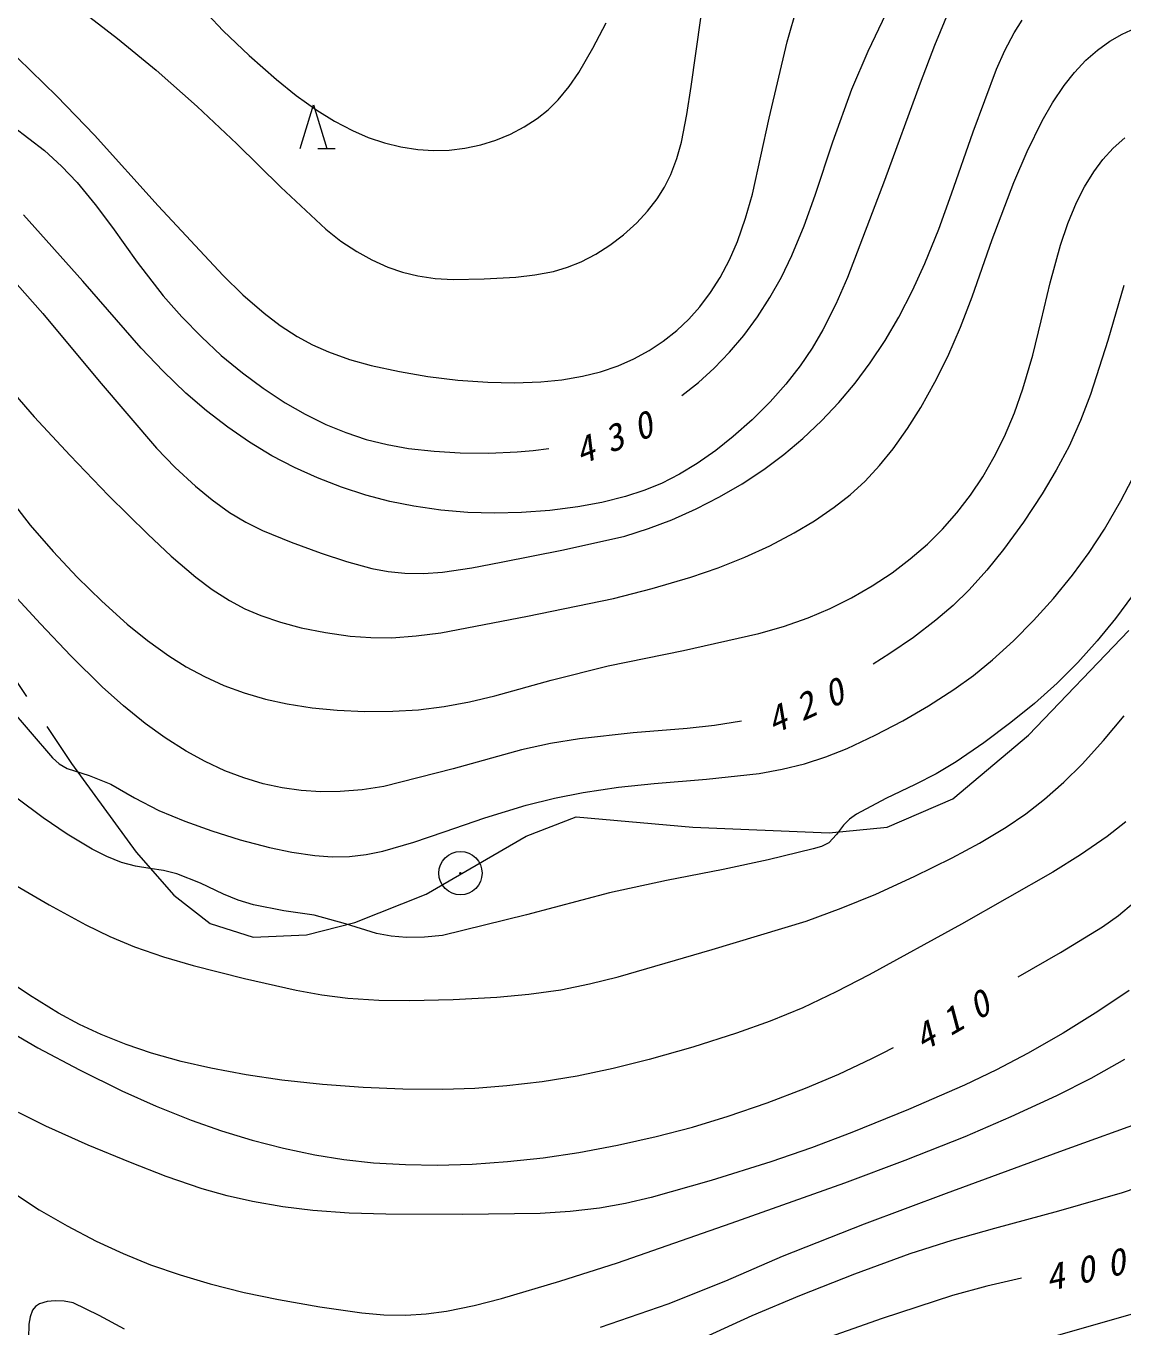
# Model space of a CAD drawing. Units: millimetres, scale not verified. Extents: x -625 to 685582, y -625 to 364232.
# Drawn here: x 355830 to 401232, y 265178 to 319008 of the extents above; entities that cross this region are included whole.
import ezdxf

# ---------------------------------------------------------------- set-up
doc = ezdxf.new("R2010")
doc.units = ezdxf.units.MM
doc.header["$LTSCALE"] = 1000
doc.linetypes.add('DASHED', pattern=[7.5, 6, -1.5])
doc.layers.add('S-SUV', color=7, linetype='Continuous', lineweight=13)
doc.styles.add('ＭＳ ゴシック', font='')
doc.styles.get('ＭＳ ゴシック').set_extended_font_data('MS Gothic')

msp = doc.modelspace()

# ---------------------------------------------------------------- linework, layer by layer
at = {"layer": 'S-SUV'}
for p, q in [((362309, 320606), (363995, 318812)), ((387338, 318352), (387765, 319841)), ((357990, 319753), (359619, 318492)), ((383355, 316508), (383763, 319327)), ((390687, 317964), (391427, 319530)), ((394066, 319727), (393426, 318203)), ((396728, 318733), (397060, 319245)), ((363995, 318812), (365069, 317784)), ((379296, 318089), (379837, 319134)), ((396336, 317990), (396728, 318733)), ((401196, 318676), (401736, 318918)), ((359619, 318492), (361218, 317177)), ((386586, 315202), (387338, 318352)), ((393426, 318203), (392838, 316646)), ((400171, 318010), (400693, 318385)), ((400693, 318385), (401196, 318676)), ((355492, 317681), (357102, 316109)), ((365069, 317784), (366192, 316792)), ((378711, 317088), (379296, 318089)), ((390008, 316389), (390687, 317964)), ((395997, 317217), (396336, 317990)), ((399695, 317594), (400171, 318010)), ((361218, 317177), (362909, 315679)), ((378306, 316504), (378711, 317088)), ((395033, 314634), (395997, 317217)), ((398793, 316549), (399220, 317091)), ((399220, 317091), (399695, 317594)), ((366192, 316792), (367007, 316136)), ((392838, 316646), (391366, 312619)), ((398316, 315833), (398793, 316549)), ((357102, 316109), (358669, 314496)), ((367007, 316136), (367866, 315523)), ((377854, 315958), (378306, 316504)), ((383184, 315344), (383355, 316508)), ((389220, 314212), (390008, 316389)), ((354043, 315809), (356598, 313852)), ((362909, 315679), (364561, 314134)), ((367176, 313946), (367725, 315741)), ((367725, 315741), (368274, 313946)), ((367866, 315523), (368591, 315075)), ((376985, 315183), (377436, 315545)), ((377436, 315545), (377854, 315958)), ((397890, 315083), (398316, 315833)), ((368591, 315075), (369346, 314679)), ((376449, 314832), (376985, 315183)), ((382957, 314205), (383184, 315344)), ((385896, 312050), (386586, 315202)), ((397271, 313818), (397890, 315083)), ((358669, 314496), (361302, 311575)), ((369346, 314679), (369991, 314399)), ((369991, 314399), (370664, 314173)), ((375280, 314284), (375887, 314536)), ((375887, 314536), (376449, 314832)), ((394135, 312058), (395033, 314634)), ((400825, 313951), (401308, 314377)), ((356598, 313852), (357292, 313210)), ((364561, 314134), (366378, 312342)), ((367901, 313946), (368621, 313946)), ((370664, 314173), (371345, 314007)), ((371345, 314007), (372040, 313898)), ((372040, 313898), (372692, 313856)), ((372692, 313856), (373342, 313873)), ((373342, 313873), (373997, 313950)), ((373997, 313950), (374654, 314089)), ((374654, 314089), (375280, 314284)), ((382763, 313521), (382957, 314205)), ((388489, 312015), (389220, 314212)), ((400402, 313485), (400825, 313951)), ((382514, 312860), (382763, 313521)), ((396711, 312534), (397271, 313818)), ((400024, 312979), (400402, 313485)), ((357292, 313210), (357941, 312528)), ((382259, 312342), (382514, 312860)), ((399639, 312353), (400024, 312979)), ((357941, 312528), (358697, 311620)), ((366378, 312342), (368233, 310598)), ((381952, 311855), (382259, 312342)), ((391366, 312619), (389835, 308603)), ((395822, 310177), (396711, 312534)), ((399311, 311705), (399639, 312353)), ((381553, 311341), (381952, 311855)), ((385612, 311059), (385896, 312050)), ((388032, 310747), (388489, 312015)), ((393609, 310603), (394135, 312058)), ((398948, 310832), (399311, 311705)), ((358181, 308452), (355720, 311190)), ((358697, 311620), (359409, 310670)), ((361302, 311575), (363986, 308689)), ((381104, 310861), (381553, 311341)), ((359409, 310670), (360435, 309241)), ((380561, 310372), (381104, 310861)), ((385272, 310090), (385612, 311059)), ((387521, 309507), (388032, 310747)), ((398644, 309943), (398948, 310832)), ((368233, 310598), (368858, 310112)), ((368858, 310112), (369521, 309673)), ((379989, 309937), (380561, 310372)), ((384943, 309336), (385272, 310090)), ((393030, 309178), (393609, 310603)), ((394991, 307805), (395822, 310177)), ((369521, 309673), (370147, 309327)), ((378805, 309256), (379411, 309569)), ((379411, 309569), (379989, 309937)), ((398218, 308384), (398644, 309943)), ((360435, 309241), (361510, 307847)), ((370147, 309327), (370809, 309031)), ((370809, 309031), (371415, 308821)), ((377668, 308857), (378242, 309026)), ((378242, 309026), (378805, 309256)), ((384559, 308607), (384943, 309336)), ((387095, 308622), (387521, 309507)), ((392518, 308060), (393030, 309178)), ((355145, 308677), (356532, 307117)), ((360600, 305672), (358181, 308452)), ((363986, 308689), (364810, 307889)), ((371415, 308821), (372043, 308667)), ((372043, 308667), (372769, 308565)), ((372769, 308565), (373505, 308523)), ((373505, 308523), (374797, 308542)), ((374797, 308542), (376100, 308621)), ((376100, 308621), (376886, 308708)), ((376886, 308708), (377668, 308857)), ((384163, 307978), (384559, 308607)), ((386621, 307776), (387095, 308622)), ((389835, 308603), (389349, 307505)), ((383717, 307383), (384163, 307978)), ((391953, 306968), (392518, 308060)), ((397851, 306811), (398218, 308384)), ((401273, 308269), (400608, 305992)), ((361510, 307847), (362277, 306974)), ((364810, 307889), (365682, 307128)), ((383262, 306873), (383717, 307383)), ((386106, 306976), (386621, 307776)), ((389349, 307505), (388809, 306434)), ((394512, 306553), (394991, 307805)), ((356532, 307117), (358852, 304315)), ((362277, 306974), (363088, 306143)), ((365682, 307128), (366350, 306618)), ((382765, 306405), (383262, 306873)), ((385539, 306209), (386106, 306976)), ((391384, 306002), (391953, 306968)), ((366350, 306618), (367050, 306160)), ((382203, 305963), (382765, 306405)), ((388809, 306434), (388366, 305675)), ((393980, 305333), (394512, 306553)), ((397496, 305387), (397851, 306811)), ((363088, 306143), (363912, 305382)), ((367050, 306160), (367687, 305814)), ((367687, 305814), (368352, 305521)), ((381614, 305576), (382203, 305963)), ((384949, 305509), (385539, 306209)), ((390764, 305068), (391384, 306002)), ((400608, 305992), (399893, 303762)), ((361501, 304722), (360600, 305672)), ((363912, 305382), (364785, 304659)), ((368352, 305521), (369221, 305216)), ((380341, 304952), (380986, 305234)), ((380986, 305234), (381614, 305576)), ((384313, 304848), (384949, 305509)), ((388366, 305675), (387873, 304949)), ((393451, 304265), (393980, 305333)), ((397086, 303990), (397496, 305387)), ((362446, 303814), (361501, 304722)), ((369221, 305216), (370121, 304965)), ((370121, 304965), (371288, 304707)), ((371288, 304707), (372460, 304509)), ((378860, 304517), (379608, 304705)), ((379608, 304705), (380341, 304952)), ((383666, 304262), (384313, 304848)), ((387873, 304949), (387273, 304188)), ((390141, 304231), (390764, 305068)), ((354738, 304473), (356173, 302840)), ((358852, 304315), (361226, 301543)), ((364785, 304659), (365649, 304017)), ((372460, 304509), (373698, 304357)), ((373698, 304357), (374945, 304265)), ((374945, 304265), (376042, 304241)), ((376042, 304241), (377143, 304279)), ((377143, 304279), (378001, 304367)), ((378001, 304367), (378860, 304517)), ((382978, 303721), (383666, 304262)), ((387273, 304188), (386624, 303463)), ((389472, 303433), (390141, 304231)), ((392868, 303224), (393451, 304265)), ((363297, 303085), (362446, 303814)), ((365649, 304017), (366554, 303421)), ((396737, 303000), (397086, 303990)), ((399893, 303762), (399477, 302689)), ((364179, 302407), (363297, 303085)), ((366554, 303421), (367382, 302947)), ((386624, 303463), (385881, 302718)), ((388751, 302668), (389472, 303433)), ((392318, 302349), (392868, 303224)), ((356173, 302840), (357662, 301237)), ((367382, 302947), (368238, 302527)), ((385881, 302718), (385100, 302020)), ((387987, 301946), (388751, 302668)), ((396331, 302030), (396737, 303000)), ((399477, 302689), (399000, 301625)), ((365081, 301790), (364179, 302407)), ((368238, 302527), (369063, 302186)), ((369063, 302186), (369908, 301902)), ((385100, 302020), (384374, 301442)), ((391717, 301508), (392318, 302349)), ((395905, 301177), (396331, 302030)), ((361226, 301543), (362009, 300736)), ((366008, 301228), (365081, 301790)), ((369908, 301902), (370778, 301687)), ((370778, 301687), (371661, 301530)), ((371661, 301530), (372725, 301410)), ((376814, 301443), (377472, 301522)), ((387198, 301281), (387987, 301946)), ((391160, 300824), (391717, 301508)), ((399000, 301625), (398472, 300627)), ((357662, 301237), (359243, 299587)), ((366939, 300739), (366008, 301228)), ((372725, 301410), (373802, 301350)), ((373802, 301350), (374978, 301339)), ((374978, 301339), (376161, 301389)), ((376161, 301389), (376814, 301443)), ((384374, 301442), (383610, 300910)), ((386370, 300662), (387198, 301281)), ((395431, 300360), (395905, 301177)), ((362009, 300736), (362842, 299964)), ((367887, 300309), (366939, 300739)), ((382882, 300471), (382127, 300085)), ((383610, 300910), (382882, 300471)), ((385464, 300064), (386370, 300662)), ((390559, 300181), (391160, 300824)), ((398472, 300627), (397885, 299646)), ((401146, 299366), (401779, 300575)), ((354515, 300266), (356005, 298359)), ((362842, 299964), (363533, 299400)), ((368887, 299923), (367887, 300309)), ((369899, 299597), (368887, 299923)), ((382127, 300085), (381398, 299786)), ((384536, 299523), (385464, 300064)), ((389939, 299614), (390559, 300181)), ((394915, 299592), (395431, 300360)), ((359243, 299587), (360865, 297980)), ((363533, 299400), (364257, 298885)), ((370887, 299338), (369899, 299597)), ((371877, 299140), (370887, 299338)), ((380648, 299543), (379668, 299299)), ((381398, 299786), (380648, 299543)), ((383562, 299025), (384536, 299523)), ((389279, 299094), (389939, 299614)), ((394351, 298859), (394915, 299592)), ((397885, 299646), (397112, 298480)), ((400465, 298192), (401146, 299366)), ((364257, 298885), (364923, 298485)), ((372993, 298979), (371877, 299140)), ((374117, 298877), (372993, 298979)), ((375226, 298845), (374117, 298877)), ((376333, 298873), (375226, 298845)), ((377509, 298963), (376333, 298873)), ((378672, 299113), (377509, 298963)), ((379668, 299299), (378672, 299113)), ((382562, 298582), (383562, 299025)), ((388469, 298537), (389279, 299094)), ((393761, 298191), (394351, 298859)), ((356005, 298359), (356953, 297265)), ((364923, 298485), (365617, 298140)), ((381598, 298215), (382562, 298582)), ((387626, 298032), (388469, 298537)), ((397112, 298480), (396291, 297352)), ((360865, 297980), (361840, 297068)), ((365617, 298140), (366809, 297647)), ((378082, 297340), (380617, 297906)), ((380617, 297906), (381598, 298215)), ((386616, 297503), (387626, 298032)), ((393135, 297573), (393761, 298191)), ((399828, 297223), (400465, 298192)), ((356953, 297265), (357953, 296203)), ((366809, 297647), (368044, 297202)), ((368044, 297202), (369088, 296854)), ((375500, 296827), (378082, 297340)), ((385582, 297029), (386616, 297503)), ((392423, 296958), (393135, 297573)), ((396291, 297352), (395600, 296494)), ((399141, 296287), (399828, 297223)), ((356431, 294273), (354176, 296702)), ((361840, 297068), (362856, 296201)), ((369088, 296854), (370139, 296567)), ((374277, 296590), (375500, 296827)), ((384470, 296587), (385582, 297029)), ((391673, 296389), (392423, 296958)), ((357953, 296203), (358962, 295216)), ((362856, 296201), (363537, 295691)), ((370139, 296567), (370819, 296436)), ((370819, 296436), (371505, 296365)), ((371505, 296365), (372284, 296360)), ((372284, 296360), (373066, 296416)), ((373066, 296416), (374277, 296590)), ((381750, 295732), (383342, 296203)), ((383342, 296203), (384470, 296587)), ((390854, 295846), (391673, 296389)), ((395600, 296494), (394864, 295677)), ((398356, 295322), (399141, 296287)), ((363537, 295691), (364249, 295233)), ((380143, 295319), (381750, 295732)), ((390001, 295353), (390854, 295846)), ((394864, 295677), (394199, 295029)), ((358962, 295216), (360021, 294265)), ((364249, 295233), (364882, 294898)), ((376582, 294583), (380143, 295319)), ((389115, 294908), (390001, 295353)), ((394199, 295029), (393488, 294419)), ((397532, 294405), (398356, 295322)), ((401628, 295444), (400922, 294487)), ((364882, 294898), (365542, 294616)), ((365542, 294616), (366367, 294337)), ((372998, 293903), (376582, 294583)), ((387186, 294162), (388205, 294519)), ((388205, 294519), (389115, 294908)), ((400922, 294487), (400167, 293565)), ((357686, 292949), (356431, 294273)), ((360021, 294265), (360860, 293585)), ((366367, 294337), (367223, 294112)), ((367223, 294112), (368230, 293909)), ((386158, 293866), (387186, 294162)), ((393488, 294419), (392558, 293710)), ((396701, 293570), (397532, 294405)), ((360860, 293585), (361735, 292953)), ((368230, 293909), (369242, 293767)), ((369242, 293767), (370098, 293701)), ((370098, 293701), (370964, 293696)), ((370964, 293696), (371978, 293769)), ((371978, 293769), (372998, 293903)), ((383044, 293171), (386158, 293866)), ((392558, 293710), (391581, 293042)), ((395836, 292785), (396701, 293570)), ((400167, 293565), (399361, 292675)), ((358983, 291669), (357686, 292949)), ((361735, 292953), (362461, 292495)), ((379921, 292535), (383044, 293171)), ((391581, 293042), (391243, 292824)), ((362461, 292495), (363219, 292088)), ((377568, 291943), (379921, 292535)), ((391243, 292824), (390892, 292604)), ((395047, 292141), (395836, 292785)), ((399361, 292675), (398504, 291819)), ((363219, 292088), (364021, 291725)), ((375239, 291295), (377568, 291943)), ((394229, 291551), (395047, 292141)), ((398504, 291819), (397566, 290981)), ((359859, 290884), (358983, 291669)), ((364021, 291725), (364856, 291413)), ((364856, 291413), (365741, 291156)), ((374190, 291040), (375239, 291295)), ((393188, 290878), (394229, 291551)), ((355081, 290885), (356921, 288727)), ((360764, 290153), (359859, 290884)), ((365741, 291156), (366640, 290958)), ((366640, 290958), (367670, 290796)), ((367670, 290796), (368709, 290694)), ((368709, 290694), (369855, 290643)), ((371010, 290652), (372079, 290719)), ((372079, 290719), (373140, 290846)), ((373140, 290846), (374190, 291040)), ((392123, 290260), (393188, 290878)), ((397566, 290981), (396590, 290188)), ((361593, 289553), (360764, 290153)), ((369855, 290643), (371010, 290652)), ((385449, 290249), (384330, 290068)), ((390975, 289659), (392123, 290260)), ((396590, 290188), (395478, 289351)), ((400428, 289441), (401275, 290461)), ((380965, 289762), (378740, 289519)), ((383187, 289944), (380965, 289762)), ((384330, 290068), (383187, 289944)), ((389811, 289117), (390975, 289659)), ((362455, 289004), (361593, 289553)), ((377537, 289321), (376337, 289062)), ((378740, 289519), (377537, 289321)), ((388939, 288770), (389811, 289117)), ((395478, 289351), (394333, 288563)), ((399536, 288461), (400428, 289441)), ((356921, 288727), (357207, 288485)), ((363245, 288570), (362455, 289004)), ((364054, 288193), (363245, 288570)), ((376337, 289062), (373513, 288277)), ((388049, 288481), (388939, 288770)), ((394333, 288563), (393500, 288070)), ((357207, 288485), (357532, 288290)), ((357532, 288290), (358440, 287996)), ((358440, 287996), (359341, 287641)), ((364842, 287894), (364054, 288193)), ((373513, 288277), (370646, 287544)), ((383995, 287846), (386175, 288086)), ((386175, 288086), (387119, 288254)), ((387119, 288254), (388049, 288481)), ((393500, 288070), (392629, 287624)), ((398782, 287715), (399536, 288461)), ((359341, 287641), (360316, 287071)), ((365641, 287656), (364842, 287894)), ((366425, 287483), (365641, 287656)), ((367218, 287370), (366425, 287483)), ((370646, 287544), (369745, 287407)), ((378895, 287300), (380356, 287514)), ((380356, 287514), (381823, 287668)), ((381823, 287668), (383995, 287846)), ((392629, 287624), (391413, 287041)), ((397989, 287015), (398782, 287715)), ((356542, 286244), (355444, 287056)), ((360316, 287071), (361326, 286551)), ((368026, 287320), (367218, 287370)), ((368827, 287330), (368026, 287320)), ((369745, 287407), (368827, 287330)), ((376524, 286771), (377698, 287064)), ((377698, 287064), (378895, 287300)), ((391413, 287041), (390208, 286397)), ((397209, 286411), (397989, 287015)), ((361326, 286551), (362404, 286105)), ((374815, 286246), (376524, 286771)), ((390208, 286397), (389914, 286190)), ((396401, 285862), (397209, 286411)), ((357538, 285575), (356542, 286244)), ((362404, 286105), (363517, 285711)), ((373137, 285667), (374815, 286246)), ((389659, 285937), (389378, 285550)), ((389914, 286190), (389659, 285937)), ((395296, 285197), (396401, 285862)), ((401350, 286083), (400571, 285473)), ((358574, 284952), (357538, 285575)), ((363517, 285711), (364699, 285334)), ((364699, 285334), (365906, 285012)), ((371877, 285239), (373137, 285667)), ((389378, 285550), (389057, 285209)), ((400571, 285473), (399469, 284712)), ((359174, 284644), (358574, 284952)), ((365906, 285012), (366838, 284819)), ((366838, 284819), (367783, 284685)), ((369912, 284728), (370597, 284868)), ((370597, 284868), (371877, 285239)), ((388412, 284967), (386542, 284504)), ((388757, 285065), (388412, 284967)), ((389057, 285209), (388757, 285065)), ((394166, 284588), (395296, 285197)), ((359784, 284397), (359174, 284644)), ((360359, 284243), (359784, 284397)), ((360948, 284148), (360359, 284243)), ((367783, 284685), (368503, 284636)), ((368503, 284636), (369220, 284648)), ((369220, 284648), (369912, 284728)), ((386542, 284504), (384689, 284107)), ((392593, 283811), (394166, 284588)), ((399469, 284712), (398331, 283999)), ((361521, 284067), (360948, 284148)), ((362077, 283927), (361521, 284067)), ((363049, 283537), (362077, 283927)), ((384689, 284107), (382336, 283651)), ((390999, 283090), (392593, 283811)), ((398331, 283999), (394541, 281846)), ((355299, 283516), (356783, 282641)), ((364006, 283086), (363049, 283537)), ((382336, 283651), (379985, 283135)), ((356783, 282641), (358303, 281815)), ((364617, 282835), (364006, 283086)), ((365245, 282642), (364617, 282835)), ((366498, 282399), (365245, 282642)), ((379985, 283135), (376540, 282229)), ((389568, 282503), (390999, 283090)), ((401047, 282207), (401668, 282733)), ((367751, 282218), (366498, 282399)), ((369046, 281865), (367751, 282218)), ((376540, 282229), (373065, 281379)), ((388115, 281971), (389568, 282503)), ((400388, 281728), (401047, 282207)), ((358303, 281815), (359300, 281332)), ((370329, 281452), (369046, 281865)), ((384234, 280791), (388115, 281971)), ((394541, 281846), (390721, 279745)), ((398652, 280670), (400388, 281728)), ((359300, 281332), (360319, 280906)), ((370948, 281343), (370329, 281452)), ((371577, 281294), (370948, 281343)), ((372329, 281306), (371577, 281294)), ((373065, 281379), (372329, 281306)), ((360319, 280906), (361515, 280492)), ((361515, 280492), (362742, 280132)), ((380332, 279669), (384234, 280791)), ((396892, 279668), (398652, 280670)), ((362742, 280132), (364868, 279593)), ((355972, 278908), (354803, 279700)), ((364868, 279593), (367005, 279114)), ((379153, 279372), (380332, 279669)), ((390721, 279745), (389365, 279039)), ((357171, 278168), (355972, 278908)), ((367005, 279114), (368074, 278922)), ((368074, 278922), (369152, 278790)), ((375313, 278828), (376637, 278950)), ((376637, 278950), (377961, 279133)), ((377961, 279133), (379153, 279372)), ((389365, 279039), (387984, 278388)), ((401481, 279103), (400187, 278230)), ((369152, 278790), (370427, 278707)), ((370427, 278707), (371707, 278684)), ((371707, 278684), (373511, 278726)), ((373511, 278726), (375313, 278828)), ((387984, 278388), (386626, 277838)), ((358047, 277692), (357171, 278168)), ((386626, 277838), (385235, 277340)), ((400187, 278230), (398753, 277335)), ((355113, 277428), (356325, 276726)), ((358942, 277273), (358047, 277692)), ((359974, 276863), (358942, 277273)), ((385235, 277340), (383435, 276762)), ((398753, 277335), (397282, 276488)), ((356325, 276726), (358043, 275815)), ((361030, 276509), (359974, 276863)), ((383435, 276762), (381617, 276242)), ((391283, 276510), (391733, 276745)), ((362247, 276165), (361030, 276509)), ((363475, 275881), (362247, 276165)), ((381617, 276242), (380134, 275871)), ((389476, 275643), (390839, 276284)), ((390839, 276284), (391283, 276510)), ((397282, 276488), (395993, 275812)), ((399914, 275479), (401312, 276254)), ((358043, 275815), (359794, 274954)), ((364948, 275607), (363475, 275881)), ((380134, 275871), (378636, 275559)), ((388094, 275059), (389476, 275643)), ((395993, 275812), (394667, 275185)), ((366421, 275394), (364948, 275607)), ((368101, 275210), (366421, 275394)), ((369779, 275086), (368101, 275210)), ((371428, 275015), (369779, 275086)), ((375728, 275152), (374403, 275048)), ((377186, 275326), (375728, 275152)), ((378636, 275559), (377186, 275326)), ((394667, 275185), (392353, 274177)), ((398487, 274757), (399914, 275479)), ((359794, 274954), (361217, 274319)), ((373075, 275005), (371428, 275015)), ((374403, 275048), (373075, 275005)), ((386506, 274451), (388094, 275059)), ((396600, 273881), (398487, 274757)), ((356654, 273480), (355523, 274055)), ((361217, 274319), (362665, 273738)), ((384896, 273899), (386506, 274451)), ((392353, 274177), (390004, 273219)), ((403303, 274127), (398610, 272420)), ((358396, 272700), (356654, 273480)), ((362665, 273738), (363920, 273295)), ((383411, 273448), (384896, 273899)), ((394699, 273064), (396600, 273881)), ((363920, 273295), (365194, 272909)), ((380315, 272700), (381914, 273057)), ((381914, 273057), (383411, 273448)), ((390004, 273219), (388342, 272588)), ((392221, 272078), (394699, 273064)), ((360156, 271978), (358396, 272700)), ((365194, 272909), (366483, 272579)), ((366483, 272579), (367785, 272307)), ((377236, 272182), (378703, 272401)), ((378703, 272401), (380315, 272700)), ((388342, 272588), (386652, 272011)), ((398610, 272420), (393917, 270705)), ((361631, 271408), (360156, 271978)), ((367785, 272307), (368990, 272113)), ((368990, 272113), (370212, 271976)), ((370212, 271976), (371530, 271897)), ((371530, 271897), (372850, 271877)), ((372850, 271877), (374301, 271919)), ((374301, 271919), (375761, 272022)), ((375761, 272022), (377236, 272182)), ((386652, 272011), (384190, 271244)), ((389722, 271148), (392221, 272078)), ((363114, 270900), (361631, 271408)), ((401207, 270740), (403787, 271612)), ((355142, 270833), (356372, 270026)), ((364150, 270605), (363114, 270900)), ((384190, 271244), (381708, 270534)), ((385020, 269468), (389722, 271148)), ((365203, 270367), (364150, 270605)), ((366455, 270149), (365203, 270367)), ((380640, 270284), (379561, 270095)), ((381708, 270534), (380640, 270284)), ((393917, 270705), (390514, 269426)), ((398580, 269977), (401207, 270740)), ((356372, 270026), (357532, 269357)), ((367707, 269993), (366455, 270149)), ((369210, 269887), (367707, 269993)), ((370716, 269840), (369210, 269887)), ((373910, 269829), (370716, 269840)), ((377110, 269878), (373910, 269829)), ((378345, 269957), (377110, 269878)), ((379561, 270095), (378345, 269957)), ((395934, 269271), (398580, 269977)), ((357532, 269357), (358730, 268735)), ((380311, 267833), (385020, 269468)), ((390514, 269426), (387124, 268088)), ((394165, 268771), (395934, 269271)), ((358730, 268735), (359845, 268216)), ((392425, 268217), (394165, 268771)), ((359845, 268216), (360984, 267753)), ((387124, 268088), (384774, 267076)), ((390128, 267378), (392425, 268217)), ((360984, 267753), (362203, 267331)), ((377929, 267068), (380311, 267833)), ((362203, 267331), (363450, 266963)), ((375515, 266356), (377929, 267068)), ((384774, 267076), (382393, 266116)), ((387859, 266484), (390128, 267378)), ((397027, 267191), (395600, 266869)), ((363450, 266963), (364856, 266607)), ((364856, 266607), (366283, 266309)), ((385880, 265647), (387859, 266484)), ((394180, 266487), (391265, 265526)), ((395600, 266869), (394180, 266487)), ((356225, 266025), (356104, 265875)), ((356388, 266130), (356225, 266025)), ((356702, 266228), (356388, 266130)), ((357032, 266266), (356702, 266228)), ((357415, 266248), (357032, 266266)), ((357775, 266173), (357415, 266248)), ((358854, 265656), (357775, 266173)), ((366283, 266309), (367995, 266009)), ((367995, 266009), (369725, 265767)), ((373234, 265832), (374374, 266063)), ((374374, 266063), (375515, 266356)), ((382393, 266116), (379592, 265161)), ((356000, 265601), (355952, 265300)), ((356104, 265875), (356000, 265601)), ((359900, 265088), (358854, 265656)), ((369725, 265767), (370633, 265686)), ((370633, 265686), (371549, 265665)), ((371549, 265665), (372393, 265718)), ((372393, 265718), (373234, 265832)), ((383926, 264756), (385880, 265647)), ((391265, 265526), (388361, 264504)), ((398283, 264774), (402113, 265862)), ((355952, 265300), (355939, 264715))]:
    msp.add_line(p, q, dxfattribs=at)
at = {"layer": 'S-SUV', "linetype": 'DASHED'}
for p, q in [((397322, 289668), (404367, 296996)), ((352503, 296244), (357717, 288494)), ((394192, 287038), (397322, 289668)), ((357717, 288494), (360394, 284830)), ((391467, 285864), (394192, 287038)), ((376531, 285488), (378597, 286286)), ((378597, 286286), (383435, 285864)), ((383435, 285864), (389072, 285629)), ((389072, 285629), (391467, 285864)), ((372397, 283092), (376531, 285488)), ((360394, 284830), (361944, 283046)), ((361944, 283046), (363448, 281871)), ((369438, 281918), (372397, 283092)), ((363448, 281871), (365232, 281308)), ((367440, 281402), (369438, 281918)), ((365232, 281308), (367440, 281402))]:
    msp.add_line(p, q, dxfattribs=at)
at = {"layer": 'S-SUV'}
for radius in [896, 27]:
    msp.add_circle((373810, 283955), radius, dxfattribs=at)

# ---------------------------------------------------------------- texts
at = {"layer": 'S-SUV', "char_height": 1100, "attachment_point": 7, "style": 'ＭＳ ゴシック'}
for s, insert, rotation in [('\\T1.73;\\Q15;430', (378803, 300817), 22.1), ('\\T1.73;\\Q15;420', (386778, 289670), 24.5), ('\\T1.73;\\Q15;410', (392969, 276537), 29.9), ('\\T1.73;\\Q15;400', (398148, 266632), 12.9)]:
    msp.add_mtext(s, dxfattribs=dict(at, insert=insert, rotation=rotation))

doc.saveas('drawing.dxf')
